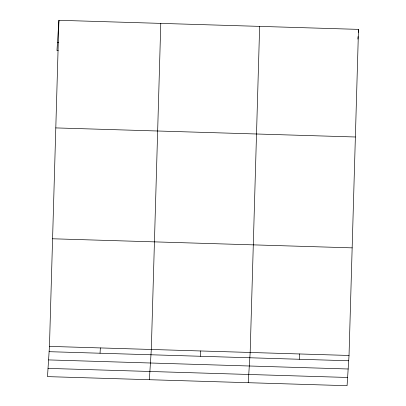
<?xml version="1.0" encoding="UTF-8"?>
<svg xmlns="http://www.w3.org/2000/svg" width="406" height="406" viewBox="0 0 406 406"><rect width="100%" height="100%" fill="white"/><g stroke="black" fill="none" stroke-linecap="round" stroke-linejoin="round"><path stroke-width="0.61" d="M49.456 346.384L58.921 20.3L358.503 29.379L349.033 355.463L347.079 385.7L47.497 376.621L49.456 346.384L349.033 355.463M160.781 23.386L151.311 349.47L149.357 379.706M259.642 26.385L250.172 352.469L248.218 382.706M58.921 20.3L56.967 50.537L58.225 50.572M100.038 353.225L100.383 347.927M200.397 356.27L200.742 350.972M299.258 359.264L299.603 353.966M357.874 39.108L358.036 36.576M358.31 32.323L358.503 29.379M57.5 42.305L58.758 42.346M55.8 127.91L355.377 136.989M52.577 238.779L352.159 247.858M49.111 351.682L348.688 360.761M48.578 359.914L348.16 368.993M48.03 368.389L347.612 377.468"/></g></svg>
